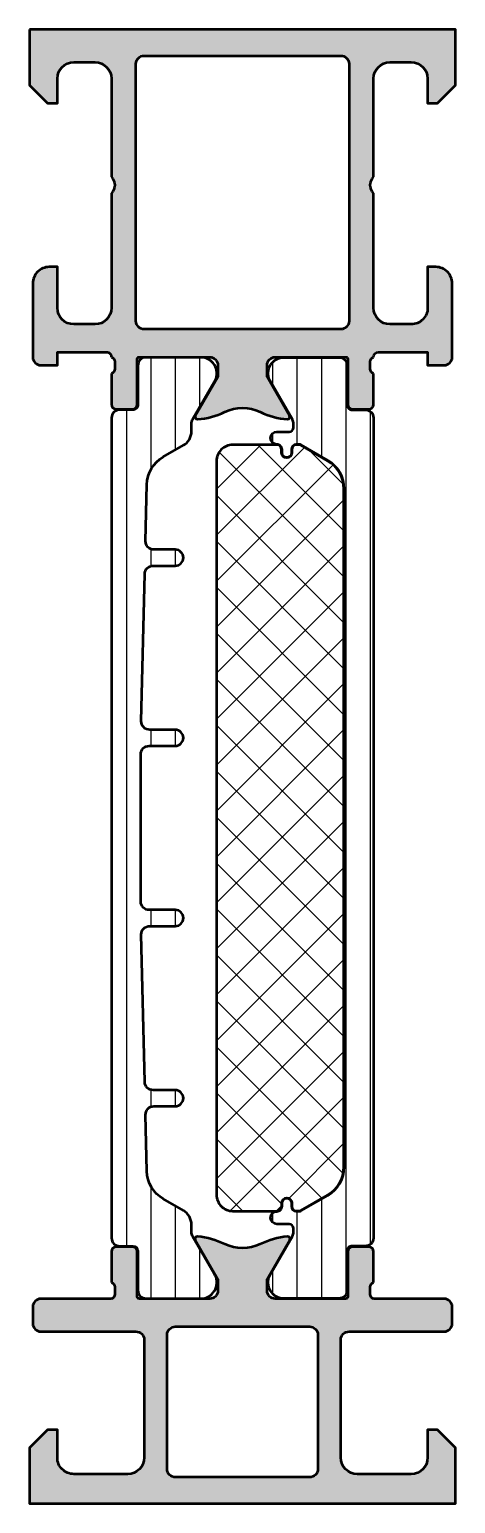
# Model space of a CAD drawing. Extents: x 0 to 26, y 0 to 90.
import ezdxf

# ---------------------------------------------------------------- set-up
doc = ezdxf.new("R2010")
doc.units = 0
for name, color, linetype, lineweight in [('0S-Alu contour', 7, 'Continuous', 50), ('0S-Alu hatch', 252, 'Continuous', 25), ('0S-Plastic contour', 254, 'Continuous', 50), ('0S-Plastic hatch', 253, 'Continuous', 25), ('0S-PT contour', 91, 'Continuous', 50), ('0S-PT hatch', 103, 'Continuous', 25)]:
    doc.layers.add(name, color=color, linetype=linetype, lineweight=lineweight)
pattern_1 = [(90, (0, 0), (-1.4859, 0), [])]

# ---------------------------------------------------------------- blocks, each defined once
blk = doc.blocks.new('345280__ADE76E8F_305B_4F6C_894F_93903D2A1C25_')
at = {"layer": '0S-Alu hatch'}
h = blk.add_hatch(color=256, dxfattribs=at)
edge = h.paths.add_edge_path()
edge.add_line((3.6e-15, 90), (3.6e-15, 86.59996795654297))
edge.add_line((3.6e-15, 86.59996795654297), (1.099975585937503, 85.49999237060545))
edge.add_line((1.099975585937503, 85.49999237060545), (1.699951171874996, 85.49999237060545))
edge.add_line((1.699951171874996, 85.49999237060545), (1.699951167454621, 87.00035610491898))
edge.add_ellipse((2.70003757115057, 87.00035610491896), major_axis=(-1.000086403695948, 0), ratio=1, start_angle=270.00000000000114, end_angle=360, ccw=False)
edge.add_line((2.70003757115055, 88.00044250861491), (4, 88.00044250488283))
edge.add_ellipse((3.999945191311763, 87.00038769658362), major_axis=(-1.000054809801096, 0), ratio=1, start_angle=180, end_angle=269.99685986559194, ccw=False)
edge.add_line((5.000000001112862, 87.00038769658362), (5, 81))
edge.add_ellipse((4.475160659681638, 80.5), major_axis=(-0.724883668698511, 0), ratio=1, start_angle=136.3884232636868, end_angle=223.6115767363133, ccw=False)
edge.add_line((5, 80), (5.000000001728487, 73.00005879772895))
edge.add_ellipse((3.999941202271023, 73.00005879772898), major_axis=(-1.000058799457463, 0), ratio=1, start_angle=90.00000016859792, end_angle=180, ccw=False)
edge.add_line((3.999941205213784, 71.99999999827152), (2.700038642443941, 71.99999999617476))
edge.add_ellipse((2.70003864244395, 73.00008747056891), major_axis=(-1.000087474394163, 0), ratio=1, start_angle=0, end_angle=89.99999999999949, ccw=False)
edge.add_line((1.699951168049784, 73.00008747056894), (1.699951171875, 75.5))
edge.add_line((1.699951171875, 75.5), (1.200038642443944, 75.5000000038252))
edge.add_arc((1.200038642443944, 74.49991252943104), 1.000087474394163, 90, 180.000777112258)
edge.add_line((0.1999511681417685, 74.49989896507516), (0.2000122065430547, 69.99997010709593))
edge.add_arc((0.6999814664106014, 69.99997688836302), 0.4999692599135407, 180.0007771239829, 269.9995628678931)
edge.add_line((0.6999776519478639, 69.50000762846403), (1.700012207031253, 69.5))
edge.add_line((1.700012207031253, 69.5), (1.700012207031246, 70.29999542236328))
edge.add_line((1.700012207031246, 70.29999542236328), (4.699607264644993, 70.29999542236328))
edge.add_ellipse((4.699795395291254, 69.99980727042903), major_axis=(-0.3001882108858385, 0), ratio=1, start_angle=180.0000112296391, end_angle=270.03590778166017, ccw=False)
edge.add_ellipse((4.9211471596327, 69.73228661948428), major_axis=(-0.2788950563274745, 0), ratio=1, start_angle=178.8354106259123, end_angle=253.5801235802217, ccw=False)
edge.add_line((5.199984606175785, 69.72661821148596), (5.199984606175785, 69.2730242114859))
edge.add_ellipse((4.92111651053261, 69.26736355200886), major_axis=(-0.2789255417371565, 0), ratio=1, start_angle=106.42459455535621, end_angle=181.1628700728834, ccw=False)
edge.add_line((4.999983606175788, 68.99982021148591), (4.999983606175792, 67.11980921147739))
edge.add_arc((5.299983606175776, 67.11980921147739), 0.2999999999999829, 180, 269.999999999999)
edge.add_line((5.299983606175771, 66.8198092114774), (6.279957925218572, 66.81980921147739))
edge.add_arc((6.279957925218575, 67.11980921147739), 0.2999999999999971, 269.9999999999993, 360)
edge.add_line((6.579957925218573, 67.11980921147739), (6.579957925218566, 69.87998474121093))
edge.add_ellipse((6.699957925218575, 69.87998474121093), major_axis=(-0.1200000000000081, 0), ratio=1, start_angle=270.0000000000017, end_angle=360, ccw=False)
edge.add_line((6.699957925218571, 69.99998474121094), (10.99995184709741, 69.99998474137689))
edge.add_ellipse((10.99995184709742, 69.49999762360297), major_axis=(-0.4999871177739266, 0), ratio=1, start_angle=180, end_angle=270.0000000000008, ccw=False)
edge.add_line((11.49993896487134, 69.49999762360297), (11.49993896484375, 68.79998779296875))
edge.add_line((11.49993896484375, 68.79998779296875), (10.12132686237643, 66.41215374551814))
edge.add_arc((10.24170449233744, 66.3426539167056), 0.1389999999999959, 150.0000814796156, 274.1947585652778)
edge.add_arc((9.911315974610044, 70.84733126901118), 4.655777016969163, 274.1947585652781, 295.5709617362495)
edge.add_ellipse((12.99995422363281, 64.39245261149503), major_axis=(-2.499999999999986, 0), ratio=1, start_angle=244.4290382637506, end_angle=295.57096173624944, ccw=False)
edge.add_arc((16.08859247265555, 70.84733126901122), 4.655777016969189, 244.429038263751, 265.8052414347223)
edge.add_arc((15.75820395492816, 66.34265391670564), 0.1390000000000078, 265.8052414347311, 389.9999185203756)
edge.add_line((15.87858158488918, 66.41215374551815), (14.49996948242187, 68.79998779296875))
edge.add_line((14.49996948242187, 68.79998779296875), (14.49996948218364, 69.50000780482098))
edge.add_ellipse((14.99994641910555, 69.50000780482095), major_axis=(-0.4999769369219039, 0), ratio=1, start_angle=270.00009934834475, end_angle=360, ccw=False)
edge.add_line((14.99994555216768, 69.99998474174213), (19.2998893808178, 69.9999921970816))
edge.add_ellipse((19.29988958887652, 69.87999219708179), major_axis=(-0.1199999999999859, 0), ratio=1, start_angle=180, end_angle=270.0000993407189, ccw=False)
edge.add_line((19.41988958887651, 69.87999219708178), (19.41988958887651, 67.11980940966798))
edge.add_arc((19.71988958887652, 67.11980940966798), 0.3000000000000114, 180, 270)
edge.add_line((19.71988958887652, 66.81980940966797), (20.6998639079193, 66.81980940966797))
edge.add_arc((20.6998639079193, 67.11980940966797), 0.2999999999999971, 269.9999999999993, 360)
edge.add_line((20.9998639079193, 67.11980940966797), (20.9998639079193, 68.99982040967649))
edge.add_ellipse((21.07873100356246, 69.26736375019942), major_axis=(-0.2789255417371433, 0), ratio=1, start_angle=-1.1628700728805939, end_angle=73.57540544464553, ccw=False)
edge.add_line((20.7998629079193, 69.27302440967645), (20.7998629079193, 69.72661840967616))
edge.add_ellipse((21.07870035446235, 69.73228681767483), major_axis=(-0.2788950563274474, 0), ratio=1, start_angle=-73.58012358069652, end_angle=1.1645893741580267, ccw=False)
edge.add_ellipse((21.30005192061553, 69.99980740966795), major_axis=(-0.3001880126953367, 0), ratio=1, start_angle=270.0000000000007, end_angle=360, ccw=False)
edge.add_line((21.30005192061553, 70.29999542236328), (24.2999267578125, 70.29999542236328))
edge.add_line((24.2999267578125, 70.29999542236328), (24.2999267578125, 69.5))
edge.add_line((24.2999267578125, 69.5), (25.2999613128959, 69.50000762846403))
edge.add_arc((25.29995749843316, 69.99997688836301), 0.4999692599135264, 270.0004371321068, 359.999222876017)
edge.add_line((25.7999267583007, 69.9999701070959), (25.79998779670198, 74.49989896507516))
edge.add_arc((24.79990032239981, 74.49991252943104), 1.000087474394164, 359.9992228877419, 450)
edge.add_line((24.79990032239981, 75.5000000038252), (24.29998779296875, 75.5))
edge.add_line((24.29998779296875, 75.5), (24.29998779679396, 73.00008747056894))
edge.add_ellipse((23.29990032239981, 73.00008747056891), major_axis=(-1.000087474394149, 0), ratio=1, start_angle=89.9999999999996, end_angle=180, ccw=False)
edge.add_line((23.29990032239981, 71.99999999617478), (21.99999775962998, 71.99999999827152))
edge.add_ellipse((21.9999977625727, 73.00005879772895), major_axis=(-1.000058799457434, 0), ratio=1, start_angle=0, end_angle=89.99999983140441, ccw=False)
edge.add_line((20.99993896311527, 73.00005879772895), (20.99993896484375, 80))
edge.add_ellipse((21.52477830516211, 80.5), major_axis=(-0.7248836686985065, 0), ratio=1, start_angle=-43.61157673631351, end_angle=43.61157673631362, ccw=False)
edge.add_line((20.99993896484375, 81), (20.99993896373088, 87.00038769658362))
edge.add_ellipse((21.99999377353201, 87.00038769658362), major_axis=(-1.000054809801124, 0), ratio=1, start_angle=270.0000000000006, end_angle=360, ccw=False)
edge.add_line((21.99999377353199, 88.00044250638474), (23.29990139484864, 88.00044250861491))
edge.add_ellipse((23.29990139369321, 87.000356104919), major_axis=(-1.000086403695917, 0), ratio=1, start_angle=180, end_angle=269.99999993380436, ccw=False)
edge.add_line((24.29998779738913, 87.000356104919), (24.29998779296875, 85.49999237060545))
edge.add_line((24.29998779296875, 85.49999237060545), (24.89996337890625, 85.49999237060545))
edge.add_line((24.89996337890625, 85.49999237060545), (25.99993896484375, 86.59996795654297))
edge.add_line((25.99993896484375, 86.59996795654297), (25.99993896484375, 90))
edge.add_line((25.99993896484375, 90), (3.6e-15, 90))
edge = h.paths.add_edge_path()
edge.add_ellipse((6.999987482078545, 87.89999115561677), major_axis=(-0.500002740875118, 0), ratio=1, start_angle=270.0000000000354, end_angle=359.99968592151924, ccw=False)
edge.add_line((6.999987482078235, 88.39999389649189), (18.9999514827652, 88.39999389649188))
edge.add_ellipse((18.9999514827652, 87.89999115561675), major_axis=(-0.5000027408751251, 0), ratio=1, start_angle=180, end_angle=269.9999999999996, ccw=False)
edge.add_line((19.49995422364033, 87.899991155617), (19.49995422364033, 72.19999968910979))
edge.add_ellipse((18.99995148276521, 72.19999968910979), major_axis=(-0.500002740875118, 0), ratio=1, start_angle=90.00000000003581, end_angle=180, ccw=False)
edge.add_line((18.99995148276552, 71.69999694823466), (6.999987482078543, 71.69999694823466))
edge.add_ellipse((6.999987482078543, 72.19999968910979), major_axis=(-0.5000027408751145, 0), ratio=1, start_angle=0, end_angle=90, ccw=False)
edge.add_line((6.499984741203428, 72.19999968910979), (6.499984741210939, 87.89999389648438))
at = {"layer": '0S-Alu contour', "color": 7}
for points in [[(3.6e-15, 90), (3.6e-15, 86.59996795654297), (1.099975585937503, 85.49999237060545), (1.699951171874996, 85.49999237060545), (1.699951167454621, 87.00035610491898)], [(24.29998779738913, 87.000356104919), (24.29998779296875, 85.49999237060545), (24.89996337890625, 85.49999237060545), (25.99993896484375, 86.59996795654297), (25.99993896484375, 90), (3.6e-15, 90)], [(6.999987482078235, 88.39999389649189), (18.9999514827652, 88.39999389649188)], [(2.70003757115055, 88.00044250861491), (4, 88.00044250488283)], [(6.499984741203428, 72.19999968910979), (6.499984741210939, 87.89999389648438)], [(19.49995422364033, 87.899991155617), (19.49995422364033, 72.19999968910979)], [(21.99999377353199, 88.00044250638474), (23.29990139484864, 88.00044250861491)], [(5.000000001112862, 87.00038769658362), (5, 81)], [(20.99993896484375, 81), (20.99993896373088, 87.00038769658362)], [(5, 80), (5.000000001728487, 73.00005879772895)], [(20.99993896311527, 73.00005879772895), (20.99993896484375, 80)], [(1.699951168049784, 73.00008747056894), (1.699951171875, 75.5), (1.200038642443944, 75.5000000038252)], [(24.79990032239981, 75.5000000038252), (24.29998779296875, 75.5), (24.29998779679396, 73.00008747056894)], [(0.1999511681417685, 74.49989896507516), (0.2000122065430547, 69.99997010709593)], [(25.7999267583007, 69.9999701070959), (25.79998779670198, 74.49989896507516)], [(3.999941205213784, 71.99999999827152), (2.700038642443941, 71.99999999617476)], [(18.99995148276552, 71.69999694823466), (6.999987482078543, 71.69999694823466)], [(23.29990032239981, 71.99999999617478), (21.99999775962998, 71.99999999827152)], [(0.6999776519478639, 69.50000762846403), (1.700012207031253, 69.5), (1.700012207031246, 70.29999542236328), (4.699607264644993, 70.29999542236328)], [(21.30005192061553, 70.29999542236328), (24.2999267578125, 70.29999542236328), (24.2999267578125, 69.5), (25.2999613128959, 69.50000762846403)], [(5.199984606175785, 69.72661821148596), (5.199984606175785, 69.2730242114859)], [(6.579957925218573, 67.11980921147739), (6.579957925218566, 69.87998474121093)], [(6.699957925218571, 69.99998474121094), (10.99995184709741, 69.99998474137689)], [(11.49993896487134, 69.49999762360297), (11.49993896484375, 68.79998779296875), (10.12132686237643, 66.41215374551814)], [(15.87858158488918, 66.41215374551815), (14.49996948242187, 68.79998779296875), (14.49996948218364, 69.50000780482098)], [(14.99994555216768, 69.99998474174213), (19.2998893808178, 69.9999921970816)], [(19.41988958887651, 69.87999219708178), (19.41988958887651, 67.11980940966798)], [(20.7998629079193, 69.27302440967645), (20.7998629079193, 69.72661840967616)], [(4.999983606175788, 68.99982021148591), (4.999983606175792, 67.11980921147739)], [(20.9998639079193, 67.11980940966797), (20.9998639079193, 68.99982040967649)], [(5.299983606175771, 66.8198092114774), (6.279957925218572, 66.81980921147739)], [(19.71988958887652, 66.81980940966797), (20.6998639079193, 66.81980940966797)]]:
    blk.add_lwpolyline(points, dxfattribs=at)
at = {"layer": '0S-Alu contour', "color": 7, "extrusion": (0, 0, -1)}
for centre, radius, start, end in [((-6.999987482078545, 87.89999115561677), 0.500002740875118, 0.0003140784807261, 89.99999999996459), ((-18.9999514827652, 87.89999115561675), 0.5000027408751251, 90.0000000000004, 180), ((-2.70003757115057, 87.00035610491896), 1.000086403695948, 0, 89.99999999999888), ((-3.999945191311763, 87.00038769658362), 1.000054809801096, 90.00314013440806, 180), ((-21.99999377353201, 87.00038769658362), 1.000054809801124, 0, 89.99999999999939), ((-23.29990139369321, 87.000356104919), 1.000086403695917, 90.00000006619562, 180), ((-4.475160659681638, 80.5), 0.724883668698511, 136.3884232636867, 223.6115767363132), ((-21.52477830516211, 80.5), 0.7248836686985065, 316.3884232636864, 43.61157673631359), ((-2.70003864244395, 73.00008747056891), 1.000087474394163, 270.0000000000005, 0), ((-3.999941202271023, 73.00005879772898), 1.000058799457463, 180, 269.9999998314021), ((-21.9999977625727, 73.00005879772895), 1.000058799457434, 270.0000001685957, 0), ((-23.29990032239981, 73.00008747056891), 1.000087474394149, 180, 270.0000000000004), ((-6.999987482078543, 72.19999968910979), 0.5000027408751145, 270, 0), ((-18.99995148276521, 72.19999968910979), 0.500002740875118, 180, 269.9999999999642), ((-4.699795395291254, 69.99980727042903), 0.3001882108858385, 89.9640922183398, 179.9999887703609), ((-21.30005192061553, 69.99980740966795), 0.3001880126953367, 0, 89.99999999999935), ((-4.9211471596327, 69.73228661948428), 0.2788950563274745, 106.4198764197783, 181.1645893740878), ((-6.699957925218575, 69.87998474121093), 0.1200000000000081, 0, 89.99999999999831), ((-10.99995184709742, 69.49999762360297), 0.4999871177739266, 89.9999999999992, 180), ((-14.99994641910555, 69.50000780482095), 0.4999769369219039, 0, 89.99990065165524), ((-19.29988958887652, 69.87999219708179), 0.119999999999986, 89.9999006592811, 180), ((-21.07870035446235, 69.73228681767483), 0.2788950563274474, 358.835410625842, 73.58012358069647), ((-4.92111651053261, 69.26736355200886), 0.2789255417371565, 178.8371299271166, 253.5754054446438), ((-21.07873100356246, 69.26736375019942), 0.2789255417371433, 286.4245945553545, 1.162870072880582), ((-12.99995422363281, 64.39245261149503), 2.499999999999986, 64.42903826375056, 115.5709617362494)]:
    blk.add_arc(centre, radius, start, end, dxfattribs=at)
at = {"layer": '0S-Alu contour', "color": 7}
for centre, radius, start, end in [((1.200038642443944, 74.49991252943104), 1.000087474394163, 90, 180.000777112258), ((24.79990032239981, 74.49991252943104), 1.000087474394164, 359.9992228877419, 90), ((0.6999814664106014, 69.99997688836302), 0.4999692599135407, 180.0007771239829, 269.9995628678931), ((25.29995749843316, 69.99997688836301), 0.4999692599135264, 270.0004371321068, 359.999222876017), ((5.299983606175776, 67.11980921147739), 0.2999999999999829, 180, 269.999999999999), ((6.279957925218575, 67.11980921147739), 0.2999999999999971, 269.9999999999993, 0), ((9.911315974610044, 70.84733126901118), 4.655777016969163, 274.1947585652781, 295.5709617362495), ((16.08859247265555, 70.84733126901122), 4.655777016969189, 244.429038263751, 265.8052414347223), ((19.71988958887652, 67.11980940966798), 0.3000000000000114, 180, 270), ((20.6998639079193, 67.11980940966797), 0.2999999999999971, 269.9999999999993, 0), ((10.24170449233744, 66.3426539167056), 0.1389999999999959, 150.0000814796156, 274.1947585652778), ((15.75820395492816, 66.34265391670564), 0.1390000000000078, 265.8052414347311, 29.99991852037565)]:
    blk.add_arc(centre, radius, start, end, dxfattribs=at)
blk = doc.blocks.new('284585__3B20A152_2C4C_47E3_8F2B_C9AF8B710C68___904F37BF_EECC_4C71_9B8E_9A593DBE71CF_')
at = {"layer": '0S-Plastic hatch'}
h = blk.add_hatch(dxfattribs=at)
h.set_pattern_fill('ANSI31', color=256, scale=0.4680000000000001, angle=45, style=0)
h.set_pattern_definition(pattern_1)
edge = h.paths.add_edge_path()
edge.add_line((5.010046594238368, 66.29000300154183), (5.010046594238177, 16.20999700154195))
edge.add_arc((5.500046594238279, 16.20999700154194), 0.4900000000001015, 180, 270.0000000000002)
edge.add_line((5.500046594238281, 15.71999700154184), (6.310380606480815, 15.71999700154184))
edge.add_ellipse((6.310379909287365, 15.40999630444559), major_axis=(-0.3100006970970337, 0), ratio=1, start_angle=179.99987114239, end_angle=269.99987114144403, ccw=False)
edge.add_line((6.620380606383615, 15.409995607252), (6.620045977174454, 13.00999856580608))
edge.add_arc((7.1100419546132, 13.00999597898045), 0.4899959774455738, 179.9996975206365, 269.9999999999989)
edge.add_line((7.11004195461319, 12.52000000153487), (10.58586909042247, 12.52000000154184))
edge.add_arc((10.44427544334641, 13.49981807626469), 0.9899960709244711, 278.2228963588974, 392.740756988386)
edge.add_line((11.27698714832725, 14.03524635048429), (9.958350985044493, 16.31919149504588))
edge.add_ellipse((10.40002395610947, 16.57419146883142), major_axis=(-0.5099999999999885, 0), ratio=1, start_angle=-0.5398516222181797, end_angle=29.999996599344172, ccw=False)
edge.add_line((9.890046594238155, 16.57899671375375), (9.890046594238143, 17.03149545916455))
edge.add_arc((8.90004659423818, 17.03149545916454), 0.9899999999999629, 0, 60.00000000000105)
edge.add_line((9.395046594238146, 17.88886060891111), (8.16819328051223, 18.59718469984691))
edge.add_ellipse((9.173193280512287, 20.33789576145384), major_axis=(-2.010000000000208, 0), ratio=1, start_angle=1.3413950657791816, end_angle=60.00000000000159, ccw=False)
edge.add_line((7.163744106432779, 20.29084242159349), (7.083023900180537, 23.73806109441316))
edge.add_ellipse((7.592884138379761, 23.7500000015419), major_axis=(-0.5099999999999988, 0), ratio=1, start_angle=-90.00000000000023, end_angle=1.3413950657791816, ccw=False)
edge.add_line((7.592884138379763, 24.2600000015419), (8.90004659423833, 24.2600000015419))
edge.add_arc((8.90004659423833, 24.7500000015419), 0.4899999999999985, 270, 450)
edge.add_line((8.90004659423833, 25.2400000015419), (7.546052060746462, 25.2400000015419))
edge.add_ellipse((7.546052060746458, 25.7500000015419), major_axis=(-0.5100000000000016, 0), ratio=1, start_angle=1.3413950657781015, end_angle=90.0000000000004, ccw=False)
edge.add_line((7.036191822547231, 25.73806109441317), (6.825447473197348, 34.7380610944132))
edge.add_ellipse((7.335307711396525, 34.75000000154194), major_axis=(-0.5099999999999519, 0), ratio=1, start_angle=-90.00000000000023, end_angle=1.3413950657798068, ccw=False)
edge.add_line((7.335307711396528, 35.26000000154189), (8.900046594238331, 35.2600000015419))
edge.add_arc((8.90004659423833, 35.7500000015419), 0.490000000000002, 270.0000000000002, 450.0000000000002)
edge.add_line((8.900046594238328, 36.2400000015419), (7.300046594238273, 36.2400000015419))
edge.add_ellipse((7.300046594238266, 36.75000000154189), major_axis=(-0.5099999999999909, 0), ratio=1, start_angle=0, end_angle=90.0000000000008, ccw=False)
edge.add_line((6.790046594238273, 36.7500000015419), (6.790046594238273, 45.7500000015419))
edge.add_ellipse((7.300046594238264, 45.75000000154191), major_axis=(-0.5099999999999918, 0), ratio=1, start_angle=269.9999999999989, end_angle=360, ccw=False)
edge.add_line((7.300046594238274, 46.2600000015419), (8.900046594238322, 46.26000000154189))
edge.add_arc((8.90004659423832, 46.7500000015419), 0.490000000000002, 270.0000000000002, 450.0000000000002)
edge.add_line((8.900046594238319, 47.2400000015419), (7.335307711396573, 47.24000000154187))
edge.add_ellipse((7.335307711396576, 47.75000000154188), major_axis=(-0.5100000000000052, 0), ratio=1, start_angle=-1.34139506577759, end_angle=89.99999999999972, ccw=False)
edge.add_line((6.825447473197343, 47.76193890867061), (7.036191822547227, 56.76193890867064))
edge.add_ellipse((7.546052060746444, 56.75000000154191), major_axis=(-0.5099999999999913, 0), ratio=1, start_angle=269.999999999999, end_angle=358.6586049342224, ccw=False)
edge.add_line((7.546052060746453, 57.2600000015419), (8.900046594238333, 57.2600000015419))
edge.add_arc((8.900046594238333, 57.75000000154189), 0.490000000000002, 270, 450)
edge.add_line((8.900046594238333, 58.2400000015419), (7.592884138379755, 58.24000000154191))
edge.add_ellipse((7.592884138379761, 58.75000000154191), major_axis=(-0.509999999999998, 0), ratio=1, start_angle=-1.34139506577759, end_angle=89.99999999999932, ccw=False)
edge.add_line((7.083023900180538, 58.76193890867064), (7.163744106432781, 62.20915758149033))
edge.add_ellipse((9.173193280512084, 62.16210424162998), major_axis=(-2.010000000000001, 0), ratio=1, start_angle=299.99999999999983, end_angle=358.65860493422053, ccw=False)
edge.add_line((8.16819328051209, 63.90281530323671), (9.39504659423815, 64.61113939417261))
edge.add_arc((8.90004659423816, 65.46850454391921), 0.9899999999999991, 299.9999999999994, 360)
edge.add_line((9.89004659423816, 65.46850454391927), (9.890046594238134, 65.92100328932855))
edge.add_ellipse((10.40002395610972, 65.92580853425216), major_axis=(-0.5100000000002768, 0), ratio=1, start_angle=-29.999996599344797, end_angle=0.5398516223619936, ccw=False)
edge.add_line((9.958350985044499, 66.18080850803784), (11.2769871483271, 68.46475365259914))
edge.add_arc((10.44427544334642, 69.000181926819), 0.9899960709244741, 327.2592430115965, 441.7771036410983)
edge.add_line((10.58586909042255, 69.98000000154184), (7.110041954613215, 69.98000000154882))
edge.add_arc((7.110041954603835, 69.49000402411261), 0.4899959774362089, 89.99999999890318, 180.0079887600601)
edge.add_line((6.620045981930577, 69.48993570389209), (6.620380603467536, 67.09004622452257))
edge.add_ellipse((6.310380606480824, 67.0900030015418), major_axis=(-0.30999999999998, 0), ratio=1, start_angle=90.00000000000051, end_angle=180.0079886915353, ccw=False)
edge.add_line((6.310380606480826, 66.78000300154183), (5.500046594238357, 66.78000300154183))
edge.add_arc((5.500046594238366, 66.29000300154183), 0.4899999999999949, 90.00000000000104, 180)
at = {"layer": '0S-Plastic contour', "color": 7}
for points in [[(6.620045981930577, 69.48993570389209), (6.620380603467536, 67.09004622452257)], [(10.58586909042255, 69.98000000154184), (7.110041954613215, 69.98000000154882)], [(9.958350985044499, 66.18080850803784), (11.2769871483271, 68.46475365259914)], [(6.310380606480826, 66.78000300154183), (5.500046594238357, 66.78000300154183)], [(5.010046594238368, 66.29000300154183), (5.010046594238177, 16.20999700154194)], [(9.89004659423816, 65.46850454391927), (9.890046594238134, 65.92100328932855)], [(8.16819328051209, 63.90281530323671), (9.39504659423815, 64.61113939417261)], [(7.083023900180538, 58.76193890867064), (7.163744106432781, 62.20915758149033)], [(8.900046594238333, 58.2400000015419), (7.592884138379755, 58.24000000154191)], [(6.825447473197343, 47.76193890867061), (7.036191822547227, 56.76193890867064)], [(7.546052060746453, 57.2600000015419), (8.900046594238333, 57.2600000015419)], [(8.900046594238319, 47.2400000015419), (7.335307711396573, 47.24000000154187)], [(7.300046594238274, 46.2600000015419), (8.900046594238322, 46.26000000154189)], [(6.790046594238273, 36.7500000015419), (6.790046594238273, 45.7500000015419)], [(8.900046594238328, 36.2400000015419), (7.300046594238273, 36.2400000015419)], [(7.335307711396528, 35.26000000154189), (8.900046594238331, 35.2600000015419)], [(7.036191822547231, 25.73806109441317), (6.825447473197348, 34.7380610944132)], [(8.90004659423833, 25.2400000015419), (7.546052060746462, 25.2400000015419)], [(7.163744106432779, 20.29084242159349), (7.083023900180537, 23.73806109441316)], [(7.592884138379763, 24.2600000015419), (8.90004659423833, 24.2600000015419)], [(9.395046594238146, 17.88886060891111), (8.16819328051223, 18.59718469984691)], [(9.890046594238155, 16.57899671375375), (9.890046594238143, 17.03149545916455)], [(11.27698714832725, 14.03524635048429), (9.958350985044493, 16.31919149504588)], [(5.500046594238281, 15.71999700154184), (6.310380606480815, 15.71999700154184)], [(6.620380606383615, 15.409995607252), (6.620045977174454, 13.00999856580608)], [(7.11004195461319, 12.52000000153487), (10.58586909042247, 12.52000000154184)]]:
    blk.add_lwpolyline(points, dxfattribs=at)
for centre, radius, start, end in [((7.110041954603835, 69.49000402411261), 0.4899959774362089, 89.99999999890318, 180.0079887600601), ((10.44427544334642, 69.000181926819), 0.9899960709244741, 327.2592430115965, 81.77710364109838), ((5.500046594238366, 66.29000300154183), 0.4899999999999949, 90.00000000000104, 180), ((8.90004659423816, 65.46850454391921), 0.9899999999999991, 299.9999999999994, 0), ((8.900046594238333, 57.75000000154189), 0.490000000000002, 270, 90), ((8.90004659423832, 46.7500000015419), 0.490000000000002, 270.0000000000002, 90.00000000000021), ((8.90004659423833, 35.7500000015419), 0.490000000000002, 270.0000000000002, 90.00000000000021), ((8.90004659423833, 24.7500000015419), 0.4899999999999985, 270, 90), ((8.90004659423818, 17.03149545916454), 0.9899999999999629, 0, 60.00000000000105), ((5.500046594238279, 16.20999700154194), 0.4900000000001015, 180, 270.0000000000002), ((10.44427544334641, 13.49981807626469), 0.9899960709244711, 278.2228963588974, 32.74075698838596), ((7.1100419546132, 13.00999597898045), 0.4899959774455738, 179.9996975206365, 269.9999999999989)]:
    blk.add_arc(centre, radius, start, end, dxfattribs=at)
at = {"layer": '0S-Plastic contour', "color": 7, "extrusion": (0, 0, -1)}
for centre, radius, start, end in [((-6.310380606480824, 67.0900030015418), 0.3099999999999801, 179.9920113084647, 269.9999999999995), ((-10.40002395610972, 65.92580853425216), 0.5100000000002768, 359.460148377638, 29.9999965993448), ((-9.173193280512084, 62.16210424162998), 2.010000000000001, 1.341395065779472, 60.00000000000015), ((-7.592884138379761, 58.75000000154191), 0.509999999999998, 270.0000000000007, 1.34139506577757), ((-7.546052060746444, 56.75000000154191), 0.5099999999999913, 1.34139506577757, 90.00000000000101), ((-7.335307711396576, 47.75000000154188), 0.5100000000000052, 270.0000000000003, 1.34139506577757), ((-7.300046594238264, 45.75000000154191), 0.5099999999999918, 0, 90.0000000000011), ((-7.300046594238266, 36.75000000154189), 0.5099999999999909, 269.9999999999992, 0), ((-7.335307711396525, 34.75000000154194), 0.5099999999999519, 358.6586049342202, 90.0000000000003), ((-7.546052060746458, 25.7500000015419), 0.5100000000000016, 269.9999999999996, 358.6586049342219), ((-7.592884138379761, 23.7500000015419), 0.5099999999999988, 358.6586049342208, 90.00000000000018), ((-9.173193280512287, 20.33789576145384), 2.010000000000208, 299.9999999999984, 358.6586049342208), ((-10.40002395610947, 16.57419146883142), 0.5099999999999885, 330.0000034006559, 0.5398516222182403), ((-6.310379909287365, 15.40999630444559), 0.3100006970970337, 90.00012885855595, 180.0001288576101)]:
    blk.add_arc(centre, radius, start, end, dxfattribs=at)
blk = doc.blocks.new('284585__32E2D7DA_EA7B_4914_AA75_37199D0F6574___49CF28E4_57D4_46E9_AEEC_91835096FD7E_')
at = {"layer": '0S-Plastic hatch'}
h = blk.add_hatch(dxfattribs=at)
h.set_pattern_fill('ANSI31', color=256, scale=0.4680000000000001, angle=45, style=0)
h.set_pattern_definition(pattern_1)
edge = h.paths.add_edge_path()
edge.add_line((20.98998392333981, 66.29000568045822), (20.98998392333986, 16.20999432262549))
edge.add_ellipse((20.49998660224904, 16.20999432262548), major_axis=(-0.4899973210908151, 0), ratio=1, start_angle=89.9999999999996, end_angle=180, ccw=False)
edge.add_line((20.49998660224904, 15.71999700153466), (19.6896525900066, 15.71999700154184))
edge.add_arc((19.68965259000655, 15.40999700154179), 0.3100000000000485, 89.99999999999145, 180)
edge.add_line((19.3796525900065, 15.40999700154193), (19.37998454049918, 13.00999723547823))
edge.add_ellipse((18.88998922817648, 13.00999531386089), major_axis=(-0.4899953123264659, 0), ratio=1, start_angle=89.99992221595909, end_angle=180.0002246966147, ccw=False)
edge.add_line((18.88998856296491, 12.52000000153488), (15.41416142715565, 12.52000000154184))
edge.add_ellipse((15.55575507423171, 13.49981807626469), major_axis=(-0.9899960709244776, 0), ratio=1, start_angle=-32.74075698838868, end_angle=81.77710364110288, ccw=False)
edge.add_line((14.72304336925088, 14.03524635048434), (16.04167952887923, 16.31919148871626))
edge.add_arc((15.60000655781425, 16.57419146250181), 0.5099999999999988, 330.0000034006546, 360.0057438232341)
edge.add_line((16.11000655525155, 16.57424258930189), (16.10998392202398, 16.80002606611189))
edge.add_arc((15.84998392328515, 16.80000000149654), 0.2600000000452968, 0.0057438170791521, 89.9999999938675)
edge.add_line((15.84998392331298, 17.06000000154183), (15.09957728394885, 17.06000000154186))
edge.add_ellipse((15.09957728394887, 17.44925907465861), major_axis=(-0.3892590731167508, 0), ratio=1, start_angle=-90.00000000000313, end_angle=89.99999999999687, ccw=False)
edge.add_arc((15.09957728394892, 18.15000000154189), 0.3114818537665265, 269.9999999999954, 360)
edge.add_line((15.41105913771544, 18.15000000154189), (15.41105913771544, 18.35057079682806))
edge.add_ellipse((15.70048834242921, 18.35057079682806), major_axis=(-0.2894292047137625, 0), ratio=1, start_angle=180, end_angle=360, ccw=False)
edge.add_line((15.98991754714297, 18.35057079682807), (15.98991754714297, 18.1500000015418))
edge.add_arc((16.29991754714292, 18.15000000154181), 0.309999999999949, 180, 266.6615612799574)
edge.add_line((16.28186507418529, 17.84052607982936), (16.46499673280008, 17.8405260798293))
edge.add_arc((16.46499673280014, 18.05052607982931), 0.210000000000008, 269.9999999999826, 299.999999999999)
edge.add_line((16.56999673280014, 17.86866074503457), (18.20498392333983, 18.81262103961419))
edge.add_arc((17.19998392333989, 20.55333210122091), 2.009999999999959, 299.9999999999986, 360)
edge.add_line((19.20998392333985, 20.55333210122091), (19.20998392333984, 61.94666790190999))
edge.add_arc((17.19998392333995, 61.94666790190998), 2.009999999999887, 0, 59.99999999999661)
edge.add_line((18.20498392334, 63.68737896351655), (16.56999673280048, 64.63133925809626))
edge.add_arc((16.46499673280038, 64.44947392330141), 0.2100000000001501, 59.99999999999329, 90.00000000001357)
edge.add_line((16.46499673280033, 64.65947392330156), (16.28186507418535, 64.65947392330152))
edge.add_arc((16.29991754714293, 64.35000000158907), 0.3099999999999508, 93.33843872003543, 180)
edge.add_line((15.98991754714298, 64.35000000158907), (15.98991754714296, 64.14942920630281))
edge.add_ellipse((15.7004883424292, 64.14942920630281), major_axis=(-0.2894292047137608, 0), ratio=1, start_angle=0, end_angle=180, ccw=False)
edge.add_line((15.41105913771544, 64.1494292063028), (15.41105913771544, 64.35000000158892))
edge.add_arc((15.09957728394888, 64.35000000158891), 0.3114818537665602, 0, 90.00000000000198)
edge.add_ellipse((15.09957728394885, 65.05074092847224), major_axis=(-0.3892590731167615, 0), ratio=1, start_angle=-89.99999999999778, end_angle=90.0000000000021, ccw=False)
edge.add_line((15.09957728394884, 65.440000001589), (15.84998392331297, 65.44000000158906))
edge.add_arc((15.84998392331296, 65.70000000160653), 0.2600000000174703, 270.0000000000031, 359.9942561767024)
edge.add_line((16.10998392202396, 65.69997393696337), (16.11000655525182, 65.92575741661939))
edge.add_arc((15.60000655781426, 65.9258085405819), 0.5099999999999719, 359.9942564955642, 389.9999965993444)
edge.add_line((16.04167952887922, 66.18080851436743), (14.72304336925085, 68.46475365259943))
edge.add_ellipse((15.55575507423173, 69.000181926819), major_axis=(-0.9899960709244846, 0), ratio=1, start_angle=-81.7771036410989, end_angle=32.740756988383396, ccw=False)
edge.add_line((15.4141614271556, 69.98000000154184), (18.88998856296492, 69.98000000154882))
edge.add_ellipse((18.8899885629649, 69.49000402410321), major_axis=(-0.4899959774456021, 0), ratio=1, start_angle=179.9920751942274, end_angle=269.9999999999971, ccw=False)
edge.add_line((19.3799845357235, 69.48993625082262), (19.37965259297173, 67.09004587852698))
edge.add_arc((19.68965259002171, 67.09000300155704), 0.310000000015195, 179.9920752599478, 269.9999999976971)
edge.add_line((19.68965259000925, 66.78000300154184), (20.49998660224913, 66.780003001549))
edge.add_ellipse((20.49998660224907, 66.29000568045826), major_axis=(-0.4899973210907405, 0), ratio=1, start_angle=180, end_angle=269.99999999999255, ccw=False)
at = {"layer": '0S-Plastic contour', "color": 7}
for points in [[(15.4141614271556, 69.98000000154184), (18.88998856296492, 69.98000000154882)], [(19.3799845357235, 69.48993625082262), (19.37965259297173, 67.09004587852698)], [(16.04167952887922, 66.18080851436743), (14.72304336925085, 68.46475365259943)], [(19.68965259000925, 66.78000300154184), (20.49998660224913, 66.780003001549)], [(16.10998392202396, 65.69997393696337), (16.11000655525182, 65.92575741661939)], [(20.98998392333981, 66.29000568045822), (20.98998392333986, 16.20999432262549)], [(15.09957728394884, 65.440000001589), (15.84998392331297, 65.44000000158906)], [(15.41105913771544, 64.1494292063028), (15.41105913771544, 64.35000000158892)], [(15.98991754714298, 64.35000000158907), (15.98991754714296, 64.14942920630281)], [(16.46499673280033, 64.65947392330156), (16.28186507418535, 64.65947392330152)], [(18.20498392334, 63.68737896351655), (16.56999673280048, 64.63133925809626)], [(19.20998392333985, 20.55333210122091), (19.20998392333984, 61.94666790190999)], [(15.41105913771544, 18.15000000154189), (15.41105913771544, 18.35057079682806)], [(15.98991754714297, 18.35057079682807), (15.98991754714297, 18.1500000015418)], [(16.56999673280014, 17.86866074503457), (18.20498392333983, 18.81262103961419)], [(16.28186507418529, 17.84052607982936), (16.46499673280008, 17.8405260798293)], [(14.72304336925088, 14.03524635048434), (16.04167952887923, 16.31919148871626)], [(15.84998392331298, 17.06000000154183), (15.09957728394885, 17.06000000154186)], [(16.11000655525155, 16.57424258930189), (16.10998392202398, 16.80002606611189)], [(19.3796525900065, 15.40999700154193), (19.37998454049918, 13.00999723547823)], [(20.49998660224904, 15.71999700153466), (19.6896525900066, 15.71999700154184)], [(18.88998856296491, 12.52000000153488), (15.41416142715565, 12.52000000154184)]]:
    blk.add_lwpolyline(points, dxfattribs=at)
at = {"layer": '0S-Plastic contour', "color": 7, "extrusion": (0, 0, -1)}
for centre, radius, start, end in [((-15.55575507423173, 69.000181926819), 0.9899960709244846, 327.2592430116167, 81.7771036410989), ((-18.8899885629649, 69.49000402410321), 0.4899959774456022, 90.00000000000291, 180.0079248057727), ((-20.49998660224907, 66.29000568045826), 0.4899973210907405, 90.00000000000746, 180), ((-15.09957728394885, 65.05074092847224), 0.3892590731167615, 269.9999999999979, 89.99999999999793), ((-15.7004883424292, 64.14942920630281), 0.2894292047137608, 180, 0), ((-15.70048834242921, 18.35057079682806), 0.2894292047137625, 0, 180), ((-15.09957728394887, 17.44925907465861), 0.3892590731167509, 270.0000000000031, 90.00000000000314), ((-20.49998660224904, 16.20999432262548), 0.4899973210908151, 180, 270.0000000000004), ((-15.55575507423171, 13.49981807626469), 0.9899960709244776, 278.2228963588972, 32.74075698838873), ((-18.88998922817648, 13.00999531386089), 0.4899953123264659, 179.9997753033853, 270.0000777840409)]:
    blk.add_arc(centre, radius, start, end, dxfattribs=at)
at = {"layer": '0S-Plastic contour', "color": 7}
for centre, radius, start, end in [((19.68965259002171, 67.09000300155704), 0.310000000015195, 179.9920752599478, 269.9999999976971), ((15.60000655781426, 65.9258085405819), 0.5099999999999719, 359.9942564955642, 29.99999659934437), ((15.84998392331296, 65.70000000160653), 0.2600000000174703, 270.0000000000031, 359.9942561767024), ((15.09957728394888, 64.35000000158891), 0.3114818537665602, 0, 90.00000000000198), ((16.29991754714293, 64.35000000158907), 0.3099999999999508, 93.33843872003543, 180), ((16.46499673280038, 64.44947392330141), 0.2100000000001501, 59.99999999999329, 90.00000000001357), ((17.19998392333995, 61.94666790190998), 2.009999999999887, 0, 59.99999999999661), ((17.19998392333989, 20.55333210122091), 2.009999999999959, 299.9999999999986, 0), ((15.09957728394892, 18.15000000154189), 0.3114818537665265, 269.9999999999954, 0), ((16.29991754714292, 18.15000000154181), 0.309999999999949, 180, 266.6615612799574), ((16.46499673280014, 18.05052607982931), 0.210000000000008, 269.9999999999826, 299.999999999999), ((15.84998392328515, 16.80000000149654), 0.2600000000452968, 0.0057438170791521, 89.9999999938675), ((15.60000655781425, 16.57419146250181), 0.5099999999999988, 330.0000034006546, 0.0057438232341285), ((19.68965259000655, 15.40999700154179), 0.3100000000000485, 89.99999999999145, 180)]:
    blk.add_arc(centre, radius, start, end, dxfattribs=at)
blk = doc.blocks.new('441000__49E9336B_0F98_47FA_9ED9_AA90AD9CDF31_')
at = {"layer": '0S-PT hatch'}
h = blk.add_hatch(dxfattribs=at)
h.set_pattern_fill('ANSI37', color=256, scale=0.625, angle=90, style=0)
h.set_pattern_definition([(135, (0, 0), (-1.403165018917055, -1.403165018917055), []), (225, (0, 0), (1.403165018917055, -1.403165018917055), [])])
edge = h.paths.add_edge_path()
edge.add_line((11.40998392333986, 63.65020332128449), (11.40998392333985, 18.84979668184636))
edge.add_arc((12.39998392333985, 18.84979668184636), 0.9899999999999984, 180, 270.0000000000001)
edge.add_line((12.39998392333985, 17.85979668184636), (15.10105913771544, 17.85979668184636))
edge.add_arc((15.10105913771544, 18.14979668184636), 0.2900000000000027, 269.9999999999997, 360)
edge.add_line((15.39105913771544, 18.14979668184636), (15.39105913771544, 18.3503674771326))
edge.add_ellipse((15.70048834242921, 18.3503674771326), major_axis=(-0.3094292047137639, 0), ratio=1, start_angle=180, end_angle=360, ccw=False)
edge.add_line((16.00991754714297, 18.35036747713261), (16.00991754714297, 18.14979668184637))
edge.add_arc((16.29991754714296, 18.14979668184637), 0.289999999999992, 180, 266.5483281938149)
edge.add_line((16.28245763166814, 17.86032276013388), (16.4649967328003, 17.86032276013388))
edge.add_arc((16.46499673280031, 18.05032276013387), 0.1899999999999942, 269.9999999999978, 299.9999999999967)
edge.add_line((16.5599967328003, 17.88577793341483), (18.19498392333984, 18.8297382279944))
edge.add_arc((17.19998392333986, 20.55312878152544), 1.989999999999991, 299.9999999999994, 360)
edge.add_line((19.18998392333985, 20.55312878152544), (19.18998392333985, 61.94646458221447))
edge.add_arc((17.19998392333986, 61.94646458221447), 1.989999999999987, 0, 60.00000000000087)
edge.add_line((18.19498392333983, 63.66985513574551), (16.55999673280027, 64.61381543032508))
edge.add_arc((16.46499673280033, 64.44927060360607), 0.1899999999999413, 60.00000000000997, 90.0000000000075)
edge.add_line((16.46499673280031, 64.639270603606), (16.28245763166806, 64.639270603606))
edge.add_arc((16.29991754714296, 64.34979668189351), 0.2900000000000078, 93.45167180619688, 180)
edge.add_line((16.00991754714295, 64.34979668189352), (16.00991754714297, 64.14922588660728))
edge.add_ellipse((15.6999507352414, 64.14922588660728), major_axis=(-0.3099668119015639, 0), ratio=1, start_angle=0, end_angle=180, ccw=False)
edge.add_line((15.38998392333984, 64.14922588660728), (15.38998392333984, 64.34979668184637))
edge.add_arc((15.09957728394887, 64.34979668184636), 0.2904066393909712, 0, 89.99999999899975)
edge.add_line((15.09957728395393, 64.64020332123732), (12.39998392335711, 64.64020332128446))
edge.add_arc((12.39998392333983, 63.65020332128448), 0.9899999999999806, 89.9999999989998, 180)
at = {"layer": '0S-PT contour', "color": 7}
for points in [[(15.09957728395393, 64.64020332123732), (12.39998392335711, 64.64020332128446)], [(15.38998392333984, 64.14922588660728), (15.38998392333984, 64.34979668184637)], [(16.00991754714295, 64.34979668189352), (16.00991754714297, 64.14922588660728)], [(16.46499673280031, 64.639270603606), (16.28245763166806, 64.639270603606)], [(18.19498392333983, 63.66985513574551), (16.55999673280027, 64.61381543032508)], [(11.40998392333986, 63.65020332128449), (11.40998392333985, 18.84979668184636)], [(19.18998392333985, 20.55312878152544), (19.18998392333985, 61.94646458221447)], [(15.39105913771544, 18.14979668184636), (15.39105913771544, 18.3503674771326)], [(16.00991754714297, 18.35036747713261), (16.00991754714297, 18.14979668184637)], [(16.5599967328003, 17.88577793341483), (18.19498392333984, 18.8297382279944)], [(12.39998392333985, 17.85979668184636), (15.10105913771544, 17.85979668184636)], [(16.28245763166814, 17.86032276013388), (16.4649967328003, 17.86032276013388)]]:
    blk.add_lwpolyline(points, dxfattribs=at)
for centre, radius, start, end in [((12.39998392333983, 63.65020332128448), 0.9899999999999806, 89.9999999989998, 180), ((15.09957728394887, 64.34979668184636), 0.2904066393909712, 0, 89.99999999899975), ((16.29991754714296, 64.34979668189351), 0.2900000000000078, 93.45167180619688, 180), ((16.46499673280033, 64.44927060360607), 0.1899999999999413, 60.00000000000997, 90.0000000000075), ((17.19998392333986, 61.94646458221447), 1.989999999999987, 0, 60.00000000000087), ((17.19998392333986, 20.55312878152544), 1.989999999999991, 299.9999999999994, 0), ((12.39998392333985, 18.84979668184636), 0.9899999999999984, 180, 270.0000000000001), ((15.10105913771544, 18.14979668184636), 0.2900000000000027, 269.9999999999997, 0), ((16.29991754714296, 18.14979668184637), 0.289999999999992, 180, 266.5483281938149), ((16.46499673280031, 18.05032276013387), 0.1899999999999942, 269.9999999999978, 299.9999999999967)]:
    blk.add_arc(centre, radius, start, end, dxfattribs=at)
at = {"layer": '0S-PT contour', "color": 7, "extrusion": (0, 0, -1)}
for centre, radius, start, end in [((-15.6999507352414, 64.14922588660728), 0.3099668119015639, 180, 0), ((-15.70048834242921, 18.3503674771326), 0.3094292047137639, 0, 180)]:
    blk.add_arc(centre, radius, start, end, dxfattribs=at)
blk = doc.blocks.new('345720__E75F0985_FFF9_43EA_BE36_6AEA58E6B58E_')
at = {"layer": '0S-Alu hatch'}
h = blk.add_hatch(color=256, dxfattribs=at)
edge = h.paths.add_edge_path()
edge.add_arc((0.7000998712031365, 11.00000374237389), 0.5000037408460362, 180, 269.9999623152261)
edge.add_line((0.7000995423389847, 10.50000000152796), (6.497996215903803, 10.49999618812739))
edge.add_ellipse((6.499949753175423, 9.999949754717257), major_axis=(-0.5000502493490698, 0), ratio=1, start_angle=180.0057572844403, end_angle=270.2238369556803, ccw=False)
edge.add_line((7.000000000000002, 10.00000000155158), (7.00000000008505, 2.800431085538402))
edge.add_ellipse((6.000012922924849, 2.800431085538403), major_axis=(-0.9999870771602009, 0), ratio=1, start_angle=90, end_angle=180, ccw=False)
edge.add_line((6.000012922924849, 1.800444008378201), (2.700012207028621, 1.800444008461703))
edge.add_ellipse((2.699963274361384, 2.800395075797678), major_axis=(-0.9999510685332358, 0), ratio=1, start_angle=-0.0028106030035246476, end_angle=90.00280377250692, ccw=False)
edge.add_line((1.70001220703125, 2.800444127673753), (1.700012207031249, 4.50043773805307))
edge.add_line((1.700012207031249, 4.50043773805307), (1.099975585937498, 4.50043773805307))
edge.add_line((1.099975585937498, 4.50043773805307), (0, 3.400447131745089))
edge.add_line((0, 3.400447131745089), (0, 0))
edge.add_line((0, 0), (26.00003051757813, 0))
edge.add_line((26.00003051757813, 0), (26.00003051757812, 3.400447131745098))
edge.add_line((26.00003051757812, 3.400447131745098), (24.90005493164062, 4.500437738053072))
edge.add_line((24.90005493164062, 4.500437738053072), (24.30001831054688, 4.500437738053072))
edge.add_line((24.30001831054688, 4.500437738053072), (24.30001831174997, 2.800395075797664))
edge.add_ellipse((23.30006724321673, 2.800395075797673), major_axis=(-0.9999510685332317, 0), ratio=1, start_angle=90.00000000144962, end_angle=180, ccw=False)
edge.add_line((23.30006724324203, 1.800444007264441), (20.00001759465327, 1.8004440083782))
edge.add_ellipse((20.00001759465328, 2.800431085538398), major_axis=(-0.9999870771601987, 0), ratio=1, start_angle=0, end_angle=89.99999999999977, ccw=False)
edge.add_line((19.00003051749308, 2.800431085538398), (19.00003051757813, 10.00000000154292))
edge.add_ellipse((19.50007694928444, 9.999949755100628), major_axis=(-0.5000464342307797, 0), ratio=1, start_angle=270.0057572855475, end_angle=359.9942427165093, ccw=False)
edge.add_line((19.50002670282426, 10.49999618680693), (25.29993097523915, 10.50000000152796))
edge.add_arc((25.29993064637499, 11.00000374237388), 0.5000037408460328, 270.0000376847742, 360)
edge.add_line((25.79993438722103, 11.00000374236689), (25.79993438722103, 11.9999962607098))
edge.add_arc((25.29993064637499, 11.9999962607098), 0.50000374084604, 0, 90)
edge.add_line((25.29993064637499, 12.50000000155584), (20.99998392333984, 12.50000000154184))
edge.add_ellipse((21.07882036988289, 12.76752059353496), major_axis=(-0.2788950563274382, 0), ratio=1, start_angle=-1.1645893740890756, end_angle=73.58012358050661, ccw=False)
edge.add_line((20.79998292333984, 12.77318900153329), (20.79998292333984, 13.22678300153336))
edge.add_ellipse((21.07885101898301, 13.23244366101039), major_axis=(-0.2789255417371534, 0), ratio=1, start_angle=-73.57540544464439, end_angle=1.1628700728796844, ccw=False)
edge.add_line((20.99998392333984, 13.49998700153333), (20.99998392333984, 15.37999800154184))
edge.add_arc((20.69998392333983, 15.37999800154184), 0.3000000000000007, 0, 90)
edge.add_line((20.69998392333983, 15.67999800154184), (19.72000960429705, 15.67999800154184))
edge.add_arc((19.72000960429705, 15.37999800154184), 0.3000000000000007, 90.00000000000067, 180)
edge.add_line((19.42000960429705, 15.37999800154184), (19.42000960429705, 12.62000000154184))
edge.add_ellipse((19.30000960429705, 12.62000000154184), major_axis=(-0.1199999999999974, 0), ratio=1, start_angle=90, end_angle=180, ccw=False)
edge.add_line((19.30000960429705, 12.50000000154184), (14.99998392333984, 12.50000000154184))
edge.add_ellipse((14.99998392333984, 13.00000000154185), major_axis=(-0.5000000000000054, 0), ratio=1, start_angle=0, end_angle=89.99999999999977, ccw=False)
edge.add_line((14.49998392333984, 13.00000000154185), (14.49998392333984, 13.70000000154184))
edge.add_line((14.49998392333984, 13.70000000154184), (15.8814793809622, 16.09282032456939))
edge.add_arc((15.76186413869154, 16.16188021689354), 0.1381197846483007, 329.9999999999994, 455.6225775507922)
edge.add_arc((16.23820716451364, 11.32339113969405), 4.999999999999981, 95.62257755079352, 115.5792375616821)
edge.add_ellipse((13.00001525878906, 18.08830896489338), major_axis=(-2.500000000000006, 0), ratio=1, start_angle=64.42076243831792, end_angle=115.5792375616821, ccw=False)
edge.add_arc((9.761823353064475, 11.32339113969405), 4.999999999999986, 64.42076243831787, 84.37742244920634)
edge.add_arc((10.23816637888658, 16.16188021689354), 0.1381197846482986, 84.37742244920618, 209.9999999999977)
edge.add_line((10.11855113661592, 16.0928203245694), (11.50004659423828, 13.70000000154184))
edge.add_line((11.50004659423828, 13.70000000154184), (11.50004659423828, 13.00000000154185))
edge.add_ellipse((11.00004659423829, 13.00000000154184), major_axis=(-0.4999999999999983, 0), ratio=1, start_angle=89.99999999999937, end_angle=180, ccw=False)
edge.add_line((11.00004659423828, 12.50000000154184), (6.700020913281071, 12.50000000154185))
edge.add_ellipse((6.700020913281074, 12.62000000154185), major_axis=(-0.1200000000000027, 0), ratio=1, start_angle=0, end_angle=89.9999999999988, ccw=False)
edge.add_line((6.580020913281072, 12.62000000154185), (6.580020913281071, 15.37999800154184))
edge.add_arc((6.280020913281071, 15.37999800154184), 0.2999999999999998, 0, 90.00000000000033)
edge.add_line((6.280020913281069, 15.67999800154185), (5.300046594238283, 15.67999800154184))
edge.add_arc((5.300046594238285, 15.37999800154184), 0.2999999999999989, 90.00000000000033, 180)
edge.add_line((5.000046594238286, 15.37999800154184), (5.000046594238285, 13.49998700153334))
edge.add_ellipse((4.921179498595116, 13.2324436610104), major_axis=(-0.2789255417371477, 0), ratio=1, start_angle=178.8371299271217, end_angle=253.575405444645, ccw=False)
edge.add_line((5.200047594238283, 13.22678300153338), (5.200047594238285, 12.77318900153331))
edge.add_ellipse((4.921210147695243, 12.76752059353496), major_axis=(-0.2788950563274295, 0), ratio=1, start_angle=106.4198764194912, end_angle=181.1645893740935, ccw=False)
edge.add_line((5.00004659423828, 12.50000000154184), (0.7000998712031353, 12.50000000155583))
edge.add_arc((0.7000998712031353, 11.9999962607098), 0.5000037408460365, 90, 180)
edge.add_line((0.2000961303570987, 11.99999626071679), (0.2000961303571004, 11.00000374237389))
edge = h.paths.add_edge_path()
edge.add_line((8.399976730337738, 2.100441089835891), (8.39997673034668, 10.30044078979828))
edge.add_ellipse((8.90004607182173, 10.30037144833583), major_axis=(-0.5000693462826207, 0), ratio=1, start_angle=270.0079448444216, end_angle=359.992055155575, ccw=False)
edge.add_line((8.899976730359281, 10.80044078981088), (17.10003377167965, 10.80044078981914))
edge.add_ellipse((17.10003377167965, 10.30044366244269), major_axis=(-0.4999971273764495, 0), ratio=1, start_angle=180, end_angle=270, ccw=False)
edge.add_line((17.6000308990561, 10.30044366244269), (17.60003089904785, 2.100444079987271))
edge.add_ellipse((17.09996155759538, 2.100513302213941), major_axis=(-0.5000693462435243, 0), ratio=1, start_angle=90.00794484322819, end_angle=179.9920688171016, ccw=False)
edge.add_line((17.10003089904741, 1.600443960777987), (8.899938583388307, 1.600443960777985))
edge.add_ellipse((8.899973860640134, 2.100441089835891), major_axis=(-0.4999971303023968, 0), ratio=1, start_angle=0, end_angle=89.9959575015103, ccw=False)
at = {"layer": '0S-Alu contour', "color": 7}
for points in [[(5.000046594238286, 15.37999800154184), (5.000046594238285, 13.49998700153334)], [(6.280020913281069, 15.67999800154185), (5.300046594238283, 15.67999800154184)], [(6.580020913281072, 12.62000000154185), (6.580020913281071, 15.37999800154184)], [(10.11855113661592, 16.0928203245694), (11.50004659423828, 13.70000000154184), (11.50004659423828, 13.00000000154185)], [(14.49998392333984, 13.00000000154185), (14.49998392333984, 13.70000000154184), (15.8814793809622, 16.09282032456939)], [(19.42000960429705, 15.37999800154184), (19.42000960429705, 12.62000000154184)], [(20.69998392333983, 15.67999800154184), (19.72000960429705, 15.67999800154184)], [(20.99998392333984, 13.49998700153333), (20.99998392333984, 15.37999800154184)], [(5.200047594238283, 13.22678300153338), (5.200047594238285, 12.77318900153331)], [(20.79998292333984, 12.77318900153329), (20.79998292333984, 13.22678300153336)], [(0.2000961303570987, 11.99999626071679), (0.2000961303571004, 11.00000374237389)], [(5.00004659423828, 12.50000000154184), (0.7000998712031353, 12.50000000155583)], [(11.00004659423828, 12.50000000154184), (6.700020913281071, 12.50000000154185)], [(19.30000960429705, 12.50000000154184), (14.99998392333984, 12.50000000154184)], [(25.29993064637499, 12.50000000155584), (20.99998392333984, 12.50000000154184)], [(25.79993438722103, 11.00000374236689), (25.79993438722103, 11.9999962607098)], [(8.899976730359281, 10.80044078981088), (17.10003377167965, 10.80044078981914)], [(0.7000995423389847, 10.50000000152796), (6.497996215903803, 10.49999618812739)], [(7.000000000000002, 10.00000000155158), (7.00000000008505, 2.800431085538402)], [(8.399976730337738, 2.100441089835891), (8.39997673034668, 10.30044078979828)], [(17.6000308990561, 10.30044366244269), (17.60003089904785, 2.100444079987271)], [(19.00003051749308, 2.800431085538398), (19.00003051757813, 10.00000000154292)], [(19.50002670282426, 10.49999618680693), (25.29993097523915, 10.50000000152796)], [(1.70001220703125, 2.800444127673753), (1.700012207031249, 4.50043773805307), (1.099975585937498, 4.50043773805307), (0, 3.400447131745089), (0, 0), (26.00003051757813, 0), (26.00003051757812, 3.400447131745098), (24.90005493164062, 4.500437738053072), (24.30001831054688, 4.500437738053072), (24.30001831174997, 2.800395075797664)], [(6.000012922924849, 1.800444008378201), (2.700012207028621, 1.800444008461703)], [(23.30006724324203, 1.800444007264441), (20.00001759465327, 1.8004440083782)], [(17.10003089904741, 1.600443960777987), (8.899938583388307, 1.600443960777985)]]:
    blk.add_lwpolyline(points, dxfattribs=at)
for centre, radius, start, end in [((10.23816637888658, 16.16188021689354), 0.1381197846482986, 84.37742244920618, 209.9999999999977), ((9.761823353064475, 11.32339113969405), 4.999999999999986, 64.42076243831787, 84.37742244920634), ((16.23820716451364, 11.32339113969405), 4.999999999999981, 95.62257755079352, 115.5792375616821), ((15.76186413869154, 16.16188021689354), 0.1381197846483007, 329.9999999999994, 95.62257755079219), ((5.300046594238285, 15.37999800154184), 0.2999999999999989, 90.00000000000033, 180), ((6.280020913281071, 15.37999800154184), 0.2999999999999998, 0, 90.00000000000033), ((19.72000960429705, 15.37999800154184), 0.3000000000000007, 90.00000000000067, 180), ((20.69998392333983, 15.37999800154184), 0.3000000000000007, 0, 90), ((0.7000998712031353, 11.9999962607098), 0.5000037408460365, 90, 180), ((25.29993064637499, 11.9999962607098), 0.50000374084604, 0, 90), ((0.7000998712031365, 11.00000374237389), 0.5000037408460362, 180, 269.9999623152261), ((25.29993064637499, 11.00000374237388), 0.5000037408460328, 270.0000376847742, 0)]:
    blk.add_arc(centre, radius, start, end, dxfattribs=at)
at = {"layer": '0S-Alu contour', "color": 7, "extrusion": (0, 0, -1)}
for centre, radius, start, end in [((-13.00001525878906, 18.08830896489338), 2.500000000000006, 244.4207624383179, 295.5792375616821), ((-4.921179498595116, 13.2324436610104), 0.2789255417371477, 106.424594555355, 181.1628700728784), ((-4.921210147695243, 12.76752059353496), 0.2788950563274295, 178.8354106259065, 253.5801235805088), ((-6.700020913281074, 12.62000000154185), 0.1200000000000028, 270.0000000000013, 0), ((-11.00004659423829, 13.00000000154184), 0.4999999999999983, 180, 270.0000000000006), ((-14.99998392333984, 13.00000000154185), 0.5000000000000054, 270.0000000000002, 0), ((-19.30000960429705, 12.62000000154184), 0.1199999999999974, 180, 270), ((-21.07882036988289, 12.76752059353496), 0.2788950563274382, 286.4198764194934, 1.164589374089099), ((-21.07885101898301, 13.23244366101039), 0.2789255417371534, 358.8371299271203, 73.57540544464445), ((-8.90004607182173, 10.30037144833583), 0.5000693462826207, 0.0079448444250322, 89.99205515557838), ((-17.10003377167965, 10.30044366244269), 0.4999971273764495, 90, 180), ((-6.499949753175423, 9.999949754717257), 0.5000502493490698, 89.77616304431965, 179.9942427155597), ((-19.50007694928444, 9.999949755100628), 0.5000464342307797, 0.0057572834907314, 89.99424271445255), ((-2.699963274361384, 2.800395075797678), 0.9999510685332358, 269.9971962274931, 0.0028106030035493), ((-6.000012922924849, 2.800431085538403), 0.9999870771602009, 180, 270), ((-20.00001759465328, 2.800431085538398), 0.9999870771601987, 270.0000000000002, 0), ((-23.30006724321673, 2.800395075797673), 0.9999510685332317, 180, 269.9999999985504), ((-8.899973860640134, 2.100441089835891), 0.4999971303023969, 270.0040424984897, 0), ((-17.09996155759538, 2.100513302213941), 0.5000693462435243, 180.0079311828985, 269.9920551567718)]:
    blk.add_arc(centre, radius, start, end, dxfattribs=at)
blk = doc.blocks.new('441000__626E2D65_E1A1_452F_B57E_7C2BC5B9044B_')
at = {"layer": '0S-Alu contour', "color": 7}
for name in ['345280__ADE76E8F_305B_4F6C_894F_93903D2A1C25_', '345720__E75F0985_FFF9_43EA_BE36_6AEA58E6B58E_']:
    blk.add_blockref(name, (0, 0), dxfattribs=at)
at = {"layer": '0S-Plastic contour', "color": 7}
for name in ['284585__3B20A152_2C4C_47E3_8F2B_C9AF8B710C68___904F37BF_EECC_4C71_9B8E_9A593DBE71CF_', '284585__32E2D7DA_EA7B_4914_AA75_37199D0F6574___49CF28E4_57D4_46E9_AEEC_91835096FD7E_']:
    blk.add_blockref(name, (0, 0), dxfattribs=at)
at = {"layer": '0S-PT contour', "color": 7}
blk.add_blockref('441000__49E9336B_0F98_47FA_9ED9_AA90AD9CDF31_', (0, 0), dxfattribs=at)

msp = doc.modelspace()

# ---------------------------------------------------------------- block references
at = {"layer": '0S-Alu contour', "color": 7}
msp.add_blockref('441000__626E2D65_E1A1_452F_B57E_7C2BC5B9044B_', (0, 0), dxfattribs=at)

doc.saveas('drawing.dxf')
